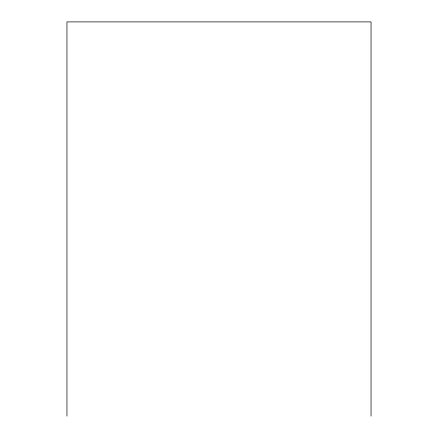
<?xml version="1.0" encoding="UTF-8"?>
<svg xmlns="http://www.w3.org/2000/svg" width="438" height="438" viewBox="0 0 438 438"><rect width="100%" height="100%" fill="white"/><g stroke="black" fill="none" stroke-linecap="round" stroke-linejoin="round"><path stroke-width="0.66" d="M371.046 416.1L371.046 21.9L66.954 21.9L66.954 416.1"/></g></svg>
